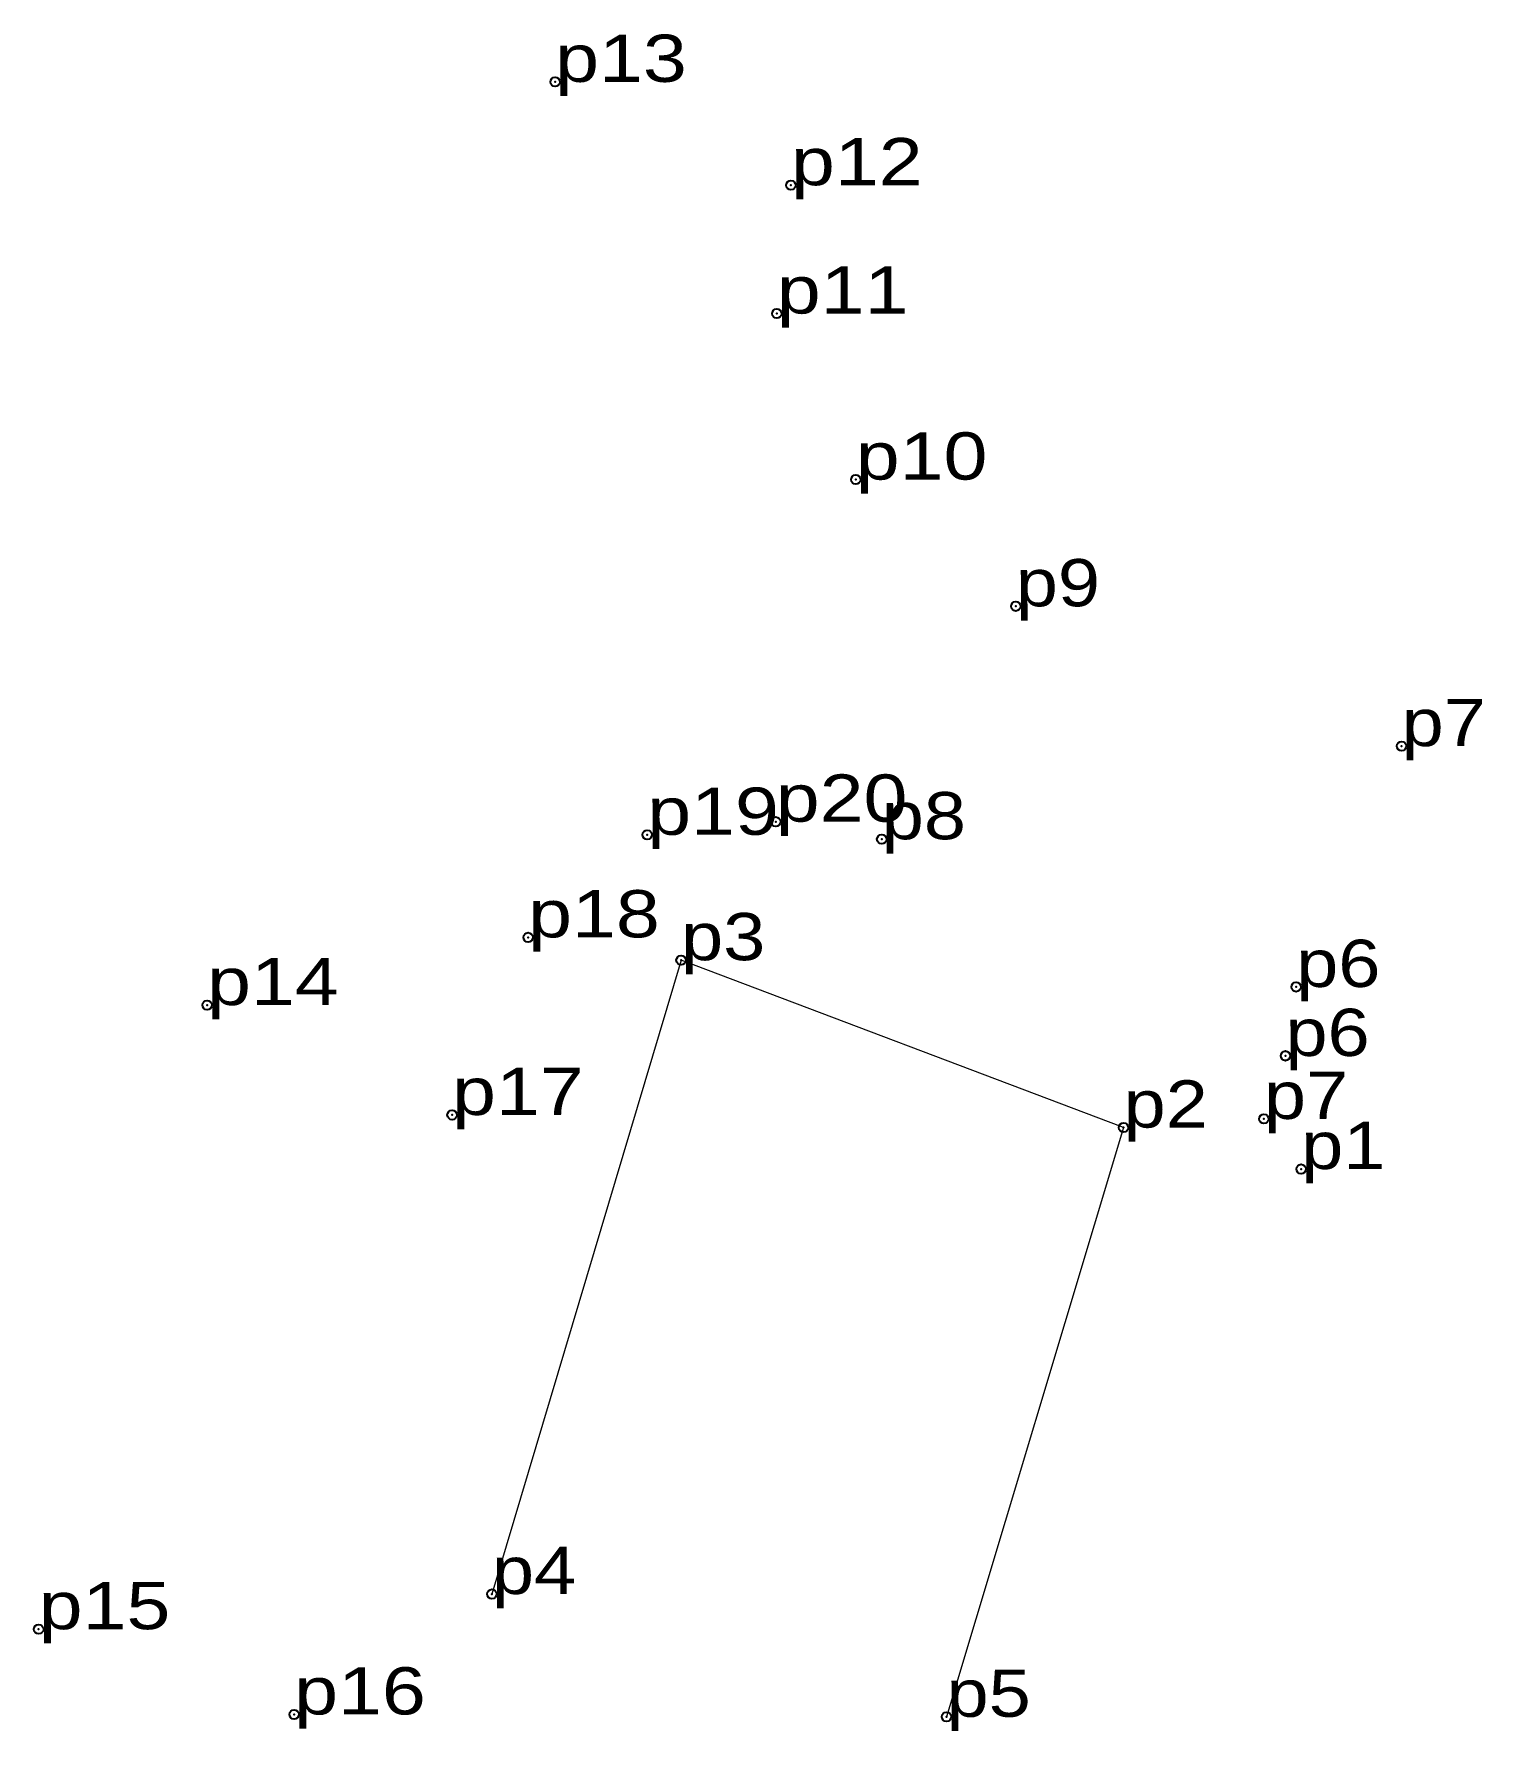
# Model space of a CAD drawing. Header units: metres. Extents: x 536531.5 to 536586.7, y 1837575.2 to 1837639.9.
import ezdxf

# ---------------------------------------------------------------- set-up
doc = ezdxf.new("R2010")
doc.units = ezdxf.units.M
doc.header["$LTSCALE"] = 0.72
doc.header["$PDMODE"] = 32
doc.header["$PDSIZE"] = 0.36
doc.layers.add('12', color=7, linetype='Continuous')
doc.layers.add('7', color=7, linetype='Continuous')
doc.layers.add('36', color=7, linetype='Continuous', lineweight=13)

msp = doc.modelspace()

# ---------------------------------------------------------------- linework, layer by layer
at = {"layer": '36'}
msp.add_line((536573, 1837598.17), (536566.25, 1837575.71), dxfattribs=at)
msp.add_lwpolyline([(536573, 1837598.17), (536556.13, 1837604.55), (536548.92, 1837580.39)], dxfattribs=at)
at = {"layer": '7'}
for p in [(536551.33, 1837638.03), (536560.32, 1837634.09), (536559.78, 1837629.2), (536562.79, 1837622.87), (536568.89, 1837618.04), (536583.6, 1837612.71), (536559.74, 1837609.83), (536554.84, 1837609.33), (536563.78, 1837609.16), (536550.3, 1837605.42), (536556.13, 1837604.55), (536579.58, 1837603.53), (536538.06, 1837602.84), (536579.17, 1837600.91), (536579.17, 1837600.9), (536547.4, 1837598.65), (536573, 1837598.17), (536578.35, 1837598.5), (536579.77, 1837596.59), (536548.92, 1837580.39), (536531.64, 1837579.05), (536541.38, 1837575.8), (536566.25, 1837575.71)]:
    msp.add_point(p, dxfattribs=at)

# ---------------------------------------------------------------- texts
at = {"layer": '12'}
for s, width, p in [('p13', 1.25, (536551.33, 1837638.03)), ('p12', 1.25, (536560.32, 1837634.09)), ('p11', 1.25, (536559.78, 1837629.2)), ('p10', 1.25, (536562.79, 1837622.87)), ('p9', 1.2, (536568.89, 1837618.04)), ('p7', 1.2, (536583.6, 1837612.71)), ('p19', 1.25, (536554.84, 1837609.33)), ('p20', 1.25, (536559.74, 1837609.83)), ('p8', 1.2, (536563.78, 1837609.16)), ('p18', 1.25, (536550.3, 1837605.42)), ('p3', 1.2, (536556.13, 1837604.55)), ('p6', 1.2, (536579.58, 1837603.53)), ('p14', 1.25, (536538.06, 1837602.84)), ('p6', 1.2, (536579.17, 1837600.9)), ('p6', 1.2, (536579.17, 1837600.9)), ('p17', 1.25, (536547.4, 1837598.65)), ('p7', 1.2, (536578.35, 1837598.5)), ('p7', 1.2, (536578.35, 1837598.5)), ('p2', 1.2, (536573, 1837598.17)), ('p1', 1.2, (536579.77, 1837596.59)), ('p4', 1.2, (536548.92, 1837580.39)), ('p15', 1.25, (536531.64, 1837579.05)), ('p16', 1.25, (536541.38, 1837575.8)), ('p5', 1.2, (536566.25, 1837575.71))]:
    msp.add_text(s, height=1.8, dxfattribs=dict(at, width=width)).set_placement(p)

doc.saveas('drawing.dxf')
